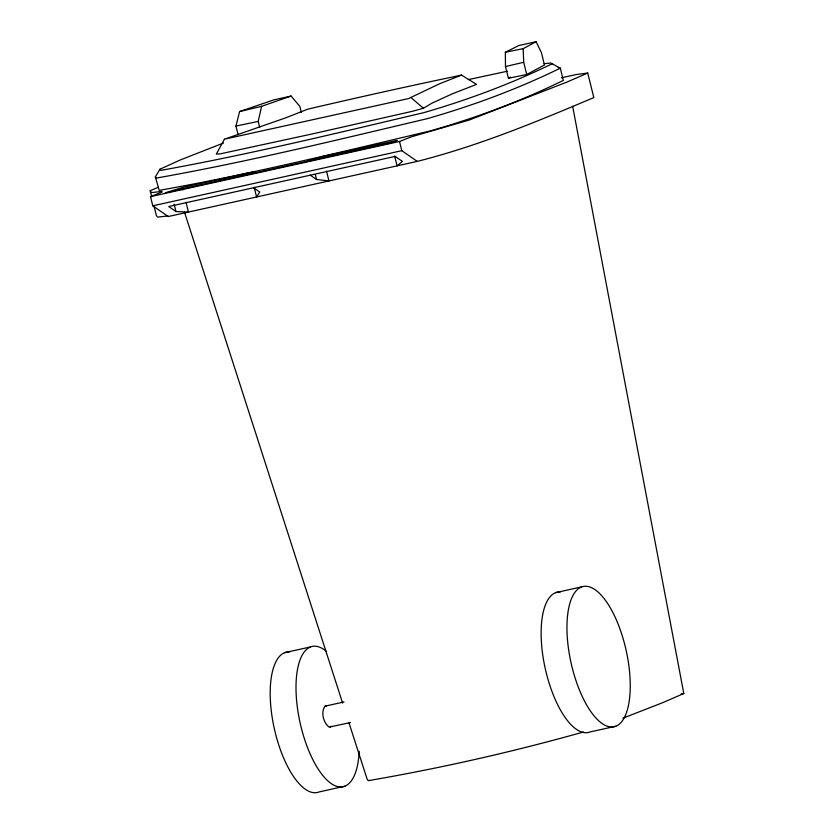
<?xml version="1.0" encoding="UTF-8"?>
<svg xmlns="http://www.w3.org/2000/svg" width="834" height="834" viewBox="0 0 834 834"><rect width="100%" height="100%" fill="white"/><g stroke="black" fill="none" stroke-linecap="round" stroke-linejoin="round"><path stroke-width="1.25" d="M259.655 127.268L258.206 121.41L261.615 106.314L291.108 96.056L299.813 106.345L301.324 112.465M238.086 134.66L235.959 126.08L239.587 111.558L273.761 99.892L291.108 96.056M224.44 139.195L216.308 154.102L220.02 153.904L313.584 133.648L412.517 111.276L423.391 108.243L431.929 103.187L452.247 93.846L476.537 84.39L461.536 75.102A493.123 28.387 -13.9 0 0 307.746 109.16L285.853 117.802L224.44 139.195L408.493 98.589L439.643 83.744L461.536 75.102M544.06 63.728L550.721 62.998L560.302 68.159L563.336 80.408C520.666 101.321 475.693 117.948 429.99 131.001C340.105 152.184 250.117 174.296 159.2 190.361L155.343 176.808L160.055 169.187L180.311 159.951L223.533 143.01M344.046 701.947L325.072 706.148C320.548 712.007 323.363 722.828 329.117 727.102L350.478 722.557M330.243 727.039L331.192 726.278M552.588 63.551C511.284 83.734 467.822 99.903 423.662 112.694C336.383 133.242 248.98 154.488 160.764 170.397L160.055 169.187M505.352 52.25L523.189 48.664L536.137 41.7L541.443 52.73L544.477 64.989L526.723 74.528L508.406 78.25L505.487 66.564L505.352 52.25L518.779 45.547L536.137 41.7M508.406 78.25L510.648 77.135M587.741 73.058L566.807 82.139L469.271 120.023L411.204 136.88L399.517 141.488L150.506 196.636L152.778 205.831L168.27 216.538L417.271 161.389C478.07 146.013 536.168 121.993 593.808 97.578L587.741 73.058L576.419 74.518L561.282 77.812M572.645 106.252L683.797 693.523L662.863 702.603L622.883 718.22M151.715 196.803L150.203 190.684L158.397 187.243M150.506 196.636L162.203 192.018L161.806 191.424L151.423 192.623L150.203 190.684M250.137 173.962L254.808 172.117L250.513 172.461L182.385 187.546L165.309 192.748L391.73 142.604L397.203 140.446L322.894 156.438L306.902 161.389M583.456 732.002C512.67 751.914 440.623 768.218 368.201 780.676L366.981 778.727L349.019 722.942M239.587 111.558L261.615 106.314M505.487 66.564L523.689 62.279L523.189 48.664M152.778 205.831L401.79 150.683L417.271 161.389M284.613 652.668L310.425 646.955A71.818 28.241 77.5 0 1 326.011 651.052M555.559 592.661L581.361 586.948M359.183 751.236A71.818 28.241 77.5 0 1 344.869 786.17L319.088 791.946A71.818 28.241 77.5 0 1 273.896 726.716A71.818 28.241 77.5 0 1 289.502 651.969M615.826 726.237L590.024 731.95A71.818 28.241 77.5 0 1 546.239 672.798A71.818 28.241 77.5 0 1 560.427 591.931M468.395 79.595L507.447 71.203M235.959 126.08L258.206 121.41M681.284 693.846L683.797 693.523M325.072 706.148L326.188 706.085M394.649 156.052L397.078 165.862L402.395 161.41L395.149 156.396L168.718 206.54L175.964 211.555L188.453 212.065L186.034 202.255M310.311 175.182L316.503 179.466L328.961 180.947L326.532 171.137M558.248 67.544L560.302 68.159C517.633 89.061 472.659 105.689 426.956 118.741C337.072 139.924 247.083 162.036 156.167 178.101L155.343 176.808M253.546 187.754L259.739 192.039L256.58 196.98L254.151 187.17M411.266 97.818L423.391 108.243M168.27 216.538L167.874 215.933L157.49 217.142L156.271 215.193L154.144 206.613M184.491 212.138L342.628 703.104M523.689 62.279L526.723 74.528M399.517 141.488L401.79 150.683M315.273 174.483L316.503 179.466M182.385 187.546L183 189.996M174.139 204.153L175.964 211.555M344.88 786.212A71.818 28.241 77.5 0 1 301.105 727.102A71.818 28.241 77.5 0 1 310.436 647.017M567.641 614.825A71.818 28.241 77.5 0 0 608.361 726.56A71.818 28.241 77.5 0 0 619.777 628.471A71.818 28.241 77.5 0 0 567.641 614.825"/></g></svg>
